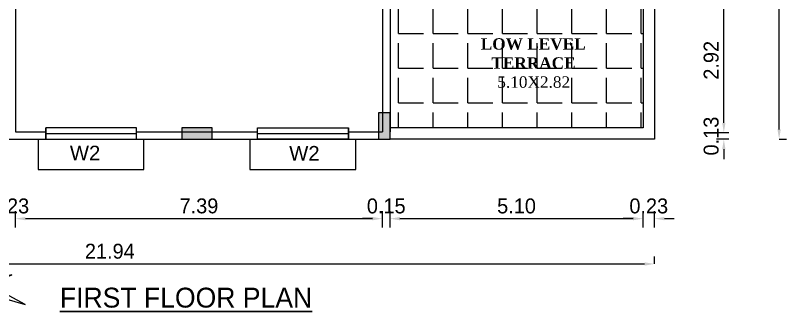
# Model space of a CAD drawing. Header units: metres. Extents: x 605 to 716, y 216 to 296.
# Drawn here: x 647.26 to 662.79, y 243.29 to 249.25 of the extents above; entities that cross this region are included whole.
import ezdxf

# ---------------------------------------------------------------- set-up
doc = ezdxf.new("R2010")
doc.units = ezdxf.units.M
doc.linetypes.add('DASHED', pattern=[19.05, 12.7, -6.35])
for name, color, linetype in [('A-ANNO-TEXT01', 255, 'Continuous'), ('column', 7, 'Continuous'), ('Dim', 3, 'Continuous'), ('TEXT', 7, 'Continuous'), ('TEXT 1', 7, 'Continuous'), ('Window', 7, 'Continuous')]:
    doc.layers.add(name, color=color, linetype=linetype)
for name, color, linetype, lineweight in [('col fill', 251, 'Continuous', 0), ('sunshade', 31, 'Continuous', 15), ('wall', 2, 'Continuous', 18)]:
    doc.layers.add(name, color=color, linetype=linetype, lineweight=lineweight)
doc.styles.add('outer', font='BKANT.TTF')
doc.styles.add('text', font='arial.ttf')
doc.dimstyles.new('DC', dxfattribs={"dimtxt": 0.3, "dimasz": 0.2, "dimexe": 0.15, "dimexo": 0.15, "dimgap": 0.1, "dimtad": 1, "dimzin": 1, "dimdsep": 46, "dimtxsty": 'outer', "dimcen": 0.15, "dimdle": 1, "dimclrd": 8, "dimclre": 8, "dimclrt": 7, "dimadec": 0, "dimazin": 0, "dimtfac": 1, "dimtix": 1, "dimtofl": 0, "dimtmove": 2, "dimatfit": 0, "dimfxl": 0, "dimtolj": 1, "dimtzin": 0, "dimarcsym": 0})

# ---------------------------------------------------------------- blocks, each defined once
blk = doc.blocks.new('A$Cceb49713')
at = {"layer": 'col fill'}
for points in [[(-729.26, -413.41), (-738.26, -413.41), (-738.26, -434.41), (-729.26, -434.41)], [(-894.26, -425.41), (-894.26, -434.41), (-870.26, -434.41), (-870.26, -425.41)]]:
    blk.add_hatch(color=256, dxfattribs=at).paths.add_polyline_path(points)
at = {"layer": 'column'}
for points in [[(-729.26, -413.41), (-738.26, -413.41), (-738.26, -434.41), (-729.26, -434.41)], [(-894.26, -425.41), (-894.26, -434.41), (-870.26, -434.41), (-870.26, -425.41)]]:
    blk.add_lwpolyline(points, close=True, dxfattribs=at)
blk = doc.blocks.new('*D88')
at = {"layer": 'Defpoints', "color": 0}
for p in [(661.525, 249.811), (661.776, 249.811), (661.776, 246.891)]:
    blk.add_point(p, dxfattribs=at)
at = {"layer": 'Dim', "color": 8, "lineweight": -2}
for p, q in [((661.626, 249.811), (661.375, 249.811)), ((661.525, 247.091), (661.525, 249.611)), ((661.626, 246.891), (661.375, 246.891))]:
    blk.add_line(p, q, dxfattribs=at)
at = {"layer": 'Dim', "color": 8}
for points in [[(661.492, 249.611), (661.558, 249.611), (661.525, 249.811)], [(661.492, 247.091), (661.558, 247.091), (661.525, 246.891)]]:
    blk.add_solid(points, dxfattribs=at)
at = {"layer": 'Dim', "color": 7, "insert": (661.271, 248.351), "char_height": 0.3, "attachment_point": 5, "rotation": 90, "style": 'outer'}
blk.add_mtext('\\A1;2.92', dxfattribs=at)
blk = doc.blocks.new('*D109')
at = {"layer": 'Defpoints', "color": 0}
for p in [(662.639, 269.316), (662.639, 269.316), (662.639, 246.761)]:
    blk.add_point(p, dxfattribs=at)
at = {"layer": 'Dim', "color": 8, "lineweight": -2}
for p, q in [((662.639, 269.316), (662.789, 269.316)), ((662.639, 246.961), (662.639, 269.116)), ((662.639, 246.761), (662.789, 246.761))]:
    blk.add_line(p, q, dxfattribs=at)
at = {"layer": 'Dim', "color": 8}
for points in [[(662.605, 269.116), (662.672, 269.116), (662.639, 269.316)], [(662.605, 246.961), (662.672, 246.961), (662.639, 246.761)]]:
    blk.add_solid(points, dxfattribs=at)
at = {"layer": 'Dim', "color": 7, "insert": (662.384, 258.038), "char_height": 0.3, "attachment_point": 5, "rotation": 90, "style": 'outer'}
blk.add_mtext('\\A1;22.56', dxfattribs=at)
blk = doc.blocks.new('*D115')
at = {"layer": 'Defpoints', "color": 0}
for p in [(661.525, 246.891), (661.776, 246.891), (661.776, 246.761)]:
    blk.add_point(p, dxfattribs=at)
at = {"layer": 'Dim', "color": 8, "lineweight": -2}
for p, q in [((661.525, 247.091), (661.525, 247.291)), ((661.626, 246.891), (661.375, 246.891)), ((661.626, 246.761), (661.375, 246.761)), ((661.525, 246.561), (661.525, 246.361))]:
    blk.add_line(p, q, dxfattribs=at)
at = {"layer": 'Dim', "color": 8}
for points in [[(661.492, 247.091), (661.558, 247.091), (661.525, 246.891)], [(661.492, 246.561), (661.558, 246.561), (661.525, 246.761)]]:
    blk.add_solid(points, dxfattribs=at)
at = {"layer": 'Dim', "color": 7, "insert": (661.271, 246.826), "char_height": 0.3, "attachment_point": 5, "rotation": 90, "style": 'outer'}
blk.add_mtext('\\A1;0.13', dxfattribs=at)
blk = doc.blocks.new('*D126')
at = {"layer": 'Defpoints', "color": 0}
for p in [(647.258, 245.164), (647.029, 244.836), (647.258, 244.836)]:
    blk.add_point(p, dxfattribs=at)
at = {"layer": 'Dim', "color": 8, "lineweight": -2}
for p, q in [((647.029, 244.986), (647.029, 245.314)), ((647.258, 244.986), (647.258, 245.314)), ((646.829, 245.164), (646.629, 245.164)), ((647.458, 245.164), (647.658, 245.164))]:
    blk.add_line(p, q, dxfattribs=at)
at = {"layer": 'Dim', "color": 8}
for points in [[(646.829, 245.198), (646.829, 245.131), (647.029, 245.164)], [(647.458, 245.198), (647.458, 245.131), (647.258, 245.164)]]:
    blk.add_solid(points, dxfattribs=at)
at = {"layer": 'Dim', "color": 7, "insert": (647.144, 245.418), "char_height": 0.3, "attachment_point": 5, "style": 'outer'}
blk.add_mtext('\\A1;0.23', dxfattribs=at)
blk = doc.blocks.new('*D127')
at = {"layer": 'Defpoints', "color": 0}
for p in [(654.649, 245.164), (647.258, 244.836), (654.649, 244.836)]:
    blk.add_point(p, dxfattribs=at)
at = {"layer": 'Dim', "color": 8, "lineweight": -2}
for p, q in [((647.258, 244.986), (647.258, 245.314)), ((654.649, 244.986), (654.649, 245.314)), ((647.458, 245.164), (654.449, 245.164))]:
    blk.add_line(p, q, dxfattribs=at)
at = {"layer": 'Dim', "color": 8}
for points in [[(647.458, 245.198), (647.458, 245.131), (647.258, 245.164)], [(654.449, 245.198), (654.449, 245.131), (654.649, 245.164)]]:
    blk.add_solid(points, dxfattribs=at)
at = {"layer": 'Dim', "color": 7, "insert": (650.954, 245.419), "char_height": 0.3, "attachment_point": 5, "style": 'outer'}
blk.add_mtext('\\A1;7.39', dxfattribs=at)
blk = doc.blocks.new('*D128')
at = {"layer": 'Defpoints', "color": 0}
for p in [(654.802, 245.164), (654.649, 244.836), (654.802, 244.836)]:
    blk.add_point(p, dxfattribs=at)
at = {"layer": 'Dim', "color": 8, "lineweight": -2}
for p, q in [((654.649, 244.986), (654.649, 245.314)), ((654.802, 244.986), (654.802, 245.314)), ((654.449, 245.164), (654.249, 245.164)), ((655.002, 245.164), (655.202, 245.164))]:
    blk.add_line(p, q, dxfattribs=at)
at = {"layer": 'Dim', "color": 8}
for points in [[(654.449, 245.198), (654.449, 245.131), (654.649, 245.164)], [(655.002, 245.198), (655.002, 245.131), (654.802, 245.164)]]:
    blk.add_solid(points, dxfattribs=at)
at = {"layer": 'Dim', "color": 7, "insert": (654.726, 245.418), "char_height": 0.3, "attachment_point": 5, "style": 'outer'}
blk.add_mtext('\\A1;0.15', dxfattribs=at)
blk = doc.blocks.new('*D129')
at = {"layer": 'Defpoints', "color": 0}
for p in [(659.898, 245.164), (654.802, 244.836), (659.898, 244.836)]:
    blk.add_point(p, dxfattribs=at)
at = {"layer": 'Dim', "color": 8, "lineweight": -2}
for p, q in [((654.802, 244.986), (654.802, 245.314)), ((659.898, 244.986), (659.898, 245.314)), ((655.002, 245.164), (659.698, 245.164))]:
    blk.add_line(p, q, dxfattribs=at)
at = {"layer": 'Dim', "color": 8}
for points in [[(655.002, 245.198), (655.002, 245.131), (654.802, 245.164)], [(659.698, 245.198), (659.698, 245.131), (659.898, 245.164)]]:
    blk.add_solid(points, dxfattribs=at)
at = {"layer": 'Dim', "color": 7, "insert": (657.35, 245.418), "char_height": 0.3, "attachment_point": 5, "style": 'outer'}
blk.add_mtext('\\A1;5.10', dxfattribs=at)
blk = doc.blocks.new('*D130')
at = {"layer": 'Defpoints', "color": 0}
for p in [(660.128, 245.164), (659.898, 244.836), (660.128, 244.836)]:
    blk.add_point(p, dxfattribs=at)
at = {"layer": 'Dim', "color": 8, "lineweight": -2}
for p, q in [((659.898, 244.986), (659.898, 245.314)), ((660.128, 244.986), (660.128, 245.314)), ((659.698, 245.164), (659.498, 245.164)), ((660.328, 245.164), (660.528, 245.164))]:
    blk.add_line(p, q, dxfattribs=at)
at = {"layer": 'Dim', "color": 8}
for points in [[(659.698, 245.198), (659.698, 245.131), (659.898, 245.164)], [(660.328, 245.198), (660.328, 245.131), (660.128, 245.164)]]:
    blk.add_solid(points, dxfattribs=at)
at = {"layer": 'Dim', "color": 7, "insert": (660.013, 245.418), "char_height": 0.3, "attachment_point": 5, "style": 'outer'}
blk.add_mtext('\\A1;0.23', dxfattribs=at)
blk = doc.blocks.new('*D131')
at = {"layer": 'Defpoints', "color": 0}
for p in [(638.19, 244.253), (660.128, 244.253), (660.128, 244.253)]:
    blk.add_point(p, dxfattribs=at)
at = {"layer": 'Dim', "color": 8, "lineweight": -2}
for p, q in [((638.19, 244.253), (638.19, 244.403)), ((660.128, 244.253), (660.128, 244.403)), ((638.39, 244.253), (659.928, 244.253))]:
    blk.add_line(p, q, dxfattribs=at)
at = {"layer": 'Dim', "color": 8}
for points in [[(638.39, 244.286), (638.39, 244.219), (638.19, 244.253)], [(659.928, 244.286), (659.928, 244.219), (660.128, 244.253)]]:
    blk.add_solid(points, dxfattribs=at)
at = {"layer": 'Dim', "color": 7, "insert": (649.159, 244.507), "char_height": 0.3, "attachment_point": 5, "style": 'outer'}
blk.add_mtext('\\A1;21.94', dxfattribs=at)

msp = doc.modelspace()

# ---------------------------------------------------------------- hatches: boundary and pattern name
at = {"layer": 'Dim'}
h = msp.add_hatch(dxfattribs=at)
h.set_pattern_fill('ANGLE', color=8, scale=0.1)
h.set_pattern_definition([(0, (-22104.9541, -39302.9758), (0, 0.6985), [0.508, -0.1905]), (90, (-22104.9541, -39302.9758), (-0.6985, 0), [0.508, -0.1905])])
h.paths.add_polyline_path([(659.898, 246.991), (659.898, 249.811), (657.469, 249.811), (657.469, 249.809), (657.012, 249.809), (654.802, 249.811), (654.802, 249.809), (654.802, 246.991)])
h.paths.add_polyline_path([(642.007, 249.235), (644.193, 249.235), (644.193, 250.494), (642.007, 250.494)], flags=24)
h.paths.add_polyline_path([(656.556, 247.666), (658.742, 247.666), (658.742, 248.925), (656.556, 248.925)], flags=24)
h.paths.add_polyline_path([(638.42, 246.991), (643.296, 246.991), (643.296, 247.294), (643.524, 247.294), (643.524, 246.991), (647.029, 246.991), (647.029, 247.294), (647.029, 250.358), (646.42, 250.358), (646.42, 252.492), (647.029, 252.492), (647.029, 253.085), (638.419, 253.085), (638.419, 250.799), (638.42, 250.799)])

# ---------------------------------------------------------------- linework, layer by layer
msp.add_lwpolyline([(646.244, 243.785), (647.453, 243.438), (646.716, 243.834), (647.186, 244.032), (646.244, 243.785)])
at = {"layer": 'sunshade', "linetype": 'DASHED'}
for points in [[(647.713, 246.761), (647.713, 246.151), (649.846, 246.151), (649.846, 246.761)], [(651.98, 246.761), (651.98, 246.151), (654.114, 246.151), (654.114, 246.761)]]:
    msp.add_lwpolyline(points, dxfattribs=at)
at = {"layer": 'wall', "color": 6}
for p, q in [((647.258, 258.266), (647.258, 246.913)), ((654.649, 250.547), (654.649, 246.913)), ((654.802, 250.547), (654.802, 246.911)), ((647.868, 246.761), (647.868, 246.989)), ((649.696, 246.761), (649.696, 246.989)), ((652.135, 246.761), (652.135, 246.989)), ((653.964, 246.761), (653.964, 246.989)), ((647.258, 246.913), (647.868, 246.913)), ((649.696, 246.913), (652.135, 246.913)), ((653.964, 246.913), (654.649, 246.913)), ((643.296, 246.761), (654.802, 246.761))]:
    msp.add_line(p, q, dxfattribs=at)
for points in [[(660.128, 249.811), (660.128, 246.761), (654.802, 246.761)], [(659.898, 249.811), (659.898, 246.991), (654.802, 246.991)]]:
    msp.add_lwpolyline(points, dxfattribs=at)
at = {"layer": 'Window'}
for points in [[(649.696, 246.989), (647.868, 246.989), (647.868, 246.761), (649.696, 246.761)], [(652.135, 246.989), (653.964, 246.989), (653.964, 246.761), (652.135, 246.761)]]:
    msp.add_lwpolyline(points, close=True, dxfattribs=at)
at = {"layer": 'Window', "const_width": 0.0254}
for points in [[(649.696, 246.875), (647.868, 246.875)], [(652.135, 246.875), (653.964, 246.875)]]:
    msp.add_lwpolyline(points, dxfattribs=at)

# ---------------------------------------------------------------- block references
at = {"layer": 'wall', "xscale": 0.0254, "yscale": 0.0254, "zscale": 0.0254}
msp.add_blockref('A$Cceb49713', (673.325, 257.795), dxfattribs=at)

# ---------------------------------------------------------------- texts
at = {"layer": 'A-ANNO-TEXT01', "color": 2, "insert": (656.147, 248.795), "char_height": 0.23, "width": 2.99814, "attachment_point": 1, "style": 'outer'}
msp.add_mtext('\\A1;{\\fTimes New Roman|b1|i0|c0|p18;\\W5.55664; \\W1;LOW LEVEL \\P{\\W8.000972; }TERRACE\\P\\fTimes New Roman|b0|i0|c0|p18;\\W9.39072; \\W1;5.10X2.82}', dxfattribs=at)
at = {"layer": 'TEXT', "linetype": 'Continuous', "ltscale": 0.5, "char_height": 0.2921, "width": 2.35791, "attachment_point": 1, "style": 'text'}
for insert in [(647.469, 246.632), (651.886, 246.626)]:
    msp.add_mtext('\\A1;{\\W7.816288; }W2', dxfattribs=dict(at, insert=insert))
at = {"layer": 'TEXT 1', "linetype": 'ByBlock', "lineweight": 30, "insert": (650.694, 243.775), "char_height": 0.4, "width": 31.51995, "attachment_point": 2, "style": 'outer'}
msp.add_mtext('\\pt15.2;{\\LFIRST FLOOR PLAN}', dxfattribs=at)

# ---------------------------------------------------------------- dimensions: what is measured, and where the dimension line sits
at = {"layer": 'Dim', "color": 3}
for p1, p2, picture, middle in [((662.6387, 246.7608), (662.6387, 269.316), '*D109', (662.3844, 258.0384)), ((638.19, 244.253), (660.128, 244.253), '*D131', (649.159, 244.507))]:
    dim = msp.add_aligned_dim(p1=p1, p2=p2, distance=0, dimstyle='DC', override={"dimpost": '\\X', "dimfxl": 0.18}, dxfattribs=at)
    dim.commit()
    dim.dimension.update_dxf_attribs({"geometry": picture, "text_midpoint": middle})
for base, p1, p2, picture, middle in [((661.525, 249.811), (661.776, 246.891), (661.776, 249.811), '*D88', (661.271, 248.351)), ((661.525, 246.891), (661.776, 246.761), (661.776, 246.891), '*D115', (661.271, 246.826))]:
    dim = msp.add_linear_dim(base=base, p1=p1, p2=p2, angle=270, dimstyle='DC', override={"dimpost": '\\X', "dimfxl": 0.18}, dxfattribs=at)
    dim.commit()
    dim.dimension.update_dxf_attribs({"geometry": picture, "text_midpoint": middle})
for base, p1, p2, picture, middle in [((647.258, 245.164), (647.029, 244.836), (647.258, 244.836), '*D126', (647.144, 245.418)), ((654.649, 245.164), (647.258, 244.836), (654.649, 244.836), '*D127', (650.954, 245.419)), ((654.802, 245.164), (654.649, 244.836), (654.802, 244.836), '*D128', (654.726, 245.418)), ((659.898, 245.164), (654.802, 244.836), (659.898, 244.836), '*D129', (657.35, 245.418)), ((660.128, 245.164), (659.898, 244.836), (660.128, 244.836), '*D130', (660.013, 245.418))]:
    dim = msp.add_linear_dim(base=base, p1=p1, p2=p2, dimstyle='DC', override={"dimpost": '\\X', "dimfxl": 0.18}, dxfattribs=at)
    dim.commit()
    dim.dimension.update_dxf_attribs({"geometry": picture, "text_midpoint": middle})

doc.saveas('drawing.dxf')
